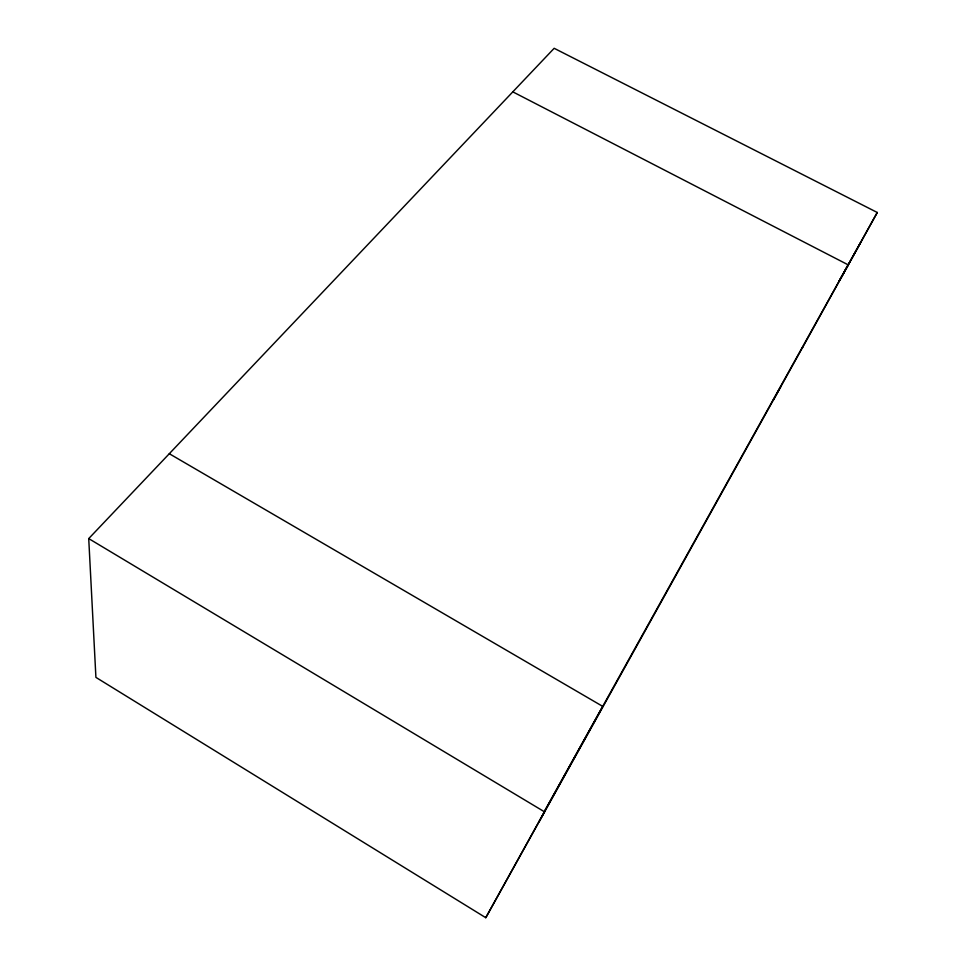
<?xml version="1.0" encoding="UTF-8"?>
<svg xmlns="http://www.w3.org/2000/svg" width="966" height="966" viewBox="0 0 966 966"><rect width="100%" height="100%" fill="white"/><g stroke="black" fill="none" stroke-linecap="round" stroke-linejoin="round"><path stroke-width="1.45" d="M802.191 348.195L877.273 212.484L554.158 48.3L88.727 538.593L95.912 677.383L485.777 917.7L602.736 706.388L169.304 453.718M539.173 821.607L545.355 810.389M773.283 400.226L780.818 386.605M877.273 212.484L544.208 811.657L88.727 538.593M861.044 241.754L838.983 281.444L848.172 264.841L512.813 91.855M485.777 917.7L802.734 347.156"/></g></svg>
